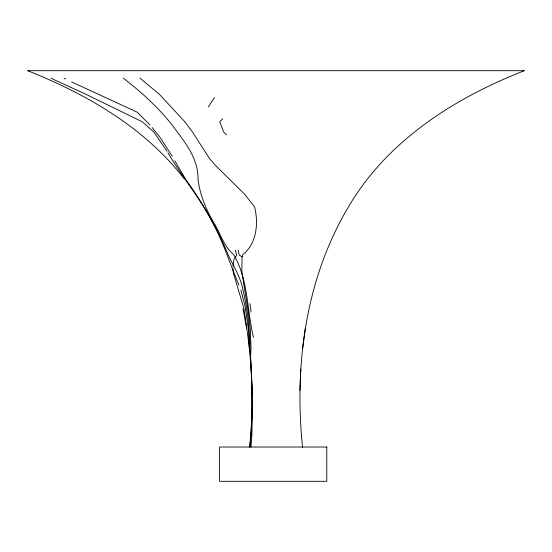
<?xml version="1.0" encoding="UTF-8"?>
<svg xmlns="http://www.w3.org/2000/svg" width="552" height="552" viewBox="0 0 552 552"><rect width="100%" height="100%" fill="white"/><g stroke="black" fill="none" stroke-linecap="round" stroke-linejoin="round"><path stroke-width="0.83" d="M302.579 447.541C294.057 365.376 305.594 278.677 348.457 206.89C387.131 140.808 454.517 97.89 524.4 70.691L27.6 70.691C87.009 94.275 144.741 127.726 184.409 179.007M299.964 390.381L300.819 369.06M232.972 266.616L234.062 259.095L236.698 255.079L235.338 250.153M250.981 447.023L251.898 434.755L252.326 412.289L252.167 390.381L250.587 356.689L251.036 348.346L250.249 328.254L247.779 308.816L241.859 271.95L242.059 257.142L242.866 254.575C256.839 243.501 258.647 223.112 254.582 206.89L244.605 194.2L216.274 166.214L209.532 158.576L192.469 131.956L184.816 121.764L159.411 94.33L140.042 78.218M249.918 447.023C253.251 414.455 252.326 381.66 249.932 349.064L249.98 348.346C249.856 328.709 247.31 309.196 243.032 290.041C240.596 277.408 233.848 266.692 228.404 255.286L228.128 254.575C216.964 227.797 202.474 202.494 185.458 179.007L174.791 160.735M249.552 447.023L249.628 446.264C253.816 406.341 252.423 365.955 246.468 326.294L243.991 308.816L233.303 272.757L232.903 268.272M302.627 348.346L305.339 328.254M208.283 106.902L214.431 97.663M222.739 118.756L219.772 121.764L223.615 131.956L226.451 134.943M50.908 78.218L86.015 94.33L142.243 121.764L153.808 131.956L167.035 151.282M64.101 78.218L65.619 78.964M71.691 81.965L137.082 112.125L149.937 124.952M242.155 256.859L239.271 255.079L238.084 250.153M123.372 78.218C143.499 93.799 162.481 111.09 177.247 131.956C187.742 145.714 198.361 160.873 198.016 179.007L197.989 179.297C199.934 194.532 205.758 208.766 213.389 222.021C220.276 232.682 223.463 246.392 233.703 254.575C248.483 279.726 246.792 309.858 253.499 337.465M152.104 127.498L159.852 137.117L172.293 156.333M167.96 152.711C181.636 176.53 199.693 197.533 212.299 222.021C223.298 242.169 230.101 264.132 238.968 285.198M240.851 290.014L245.129 306.498L248.29 328.24L249.359 348.098M242.99 308.816L246.647 328.254M251.043 312.052L249.994 303.697M326.798 447.023L219.579 447.023L219.579 481.309L326.798 481.309L326.798 447.023"/></g></svg>
